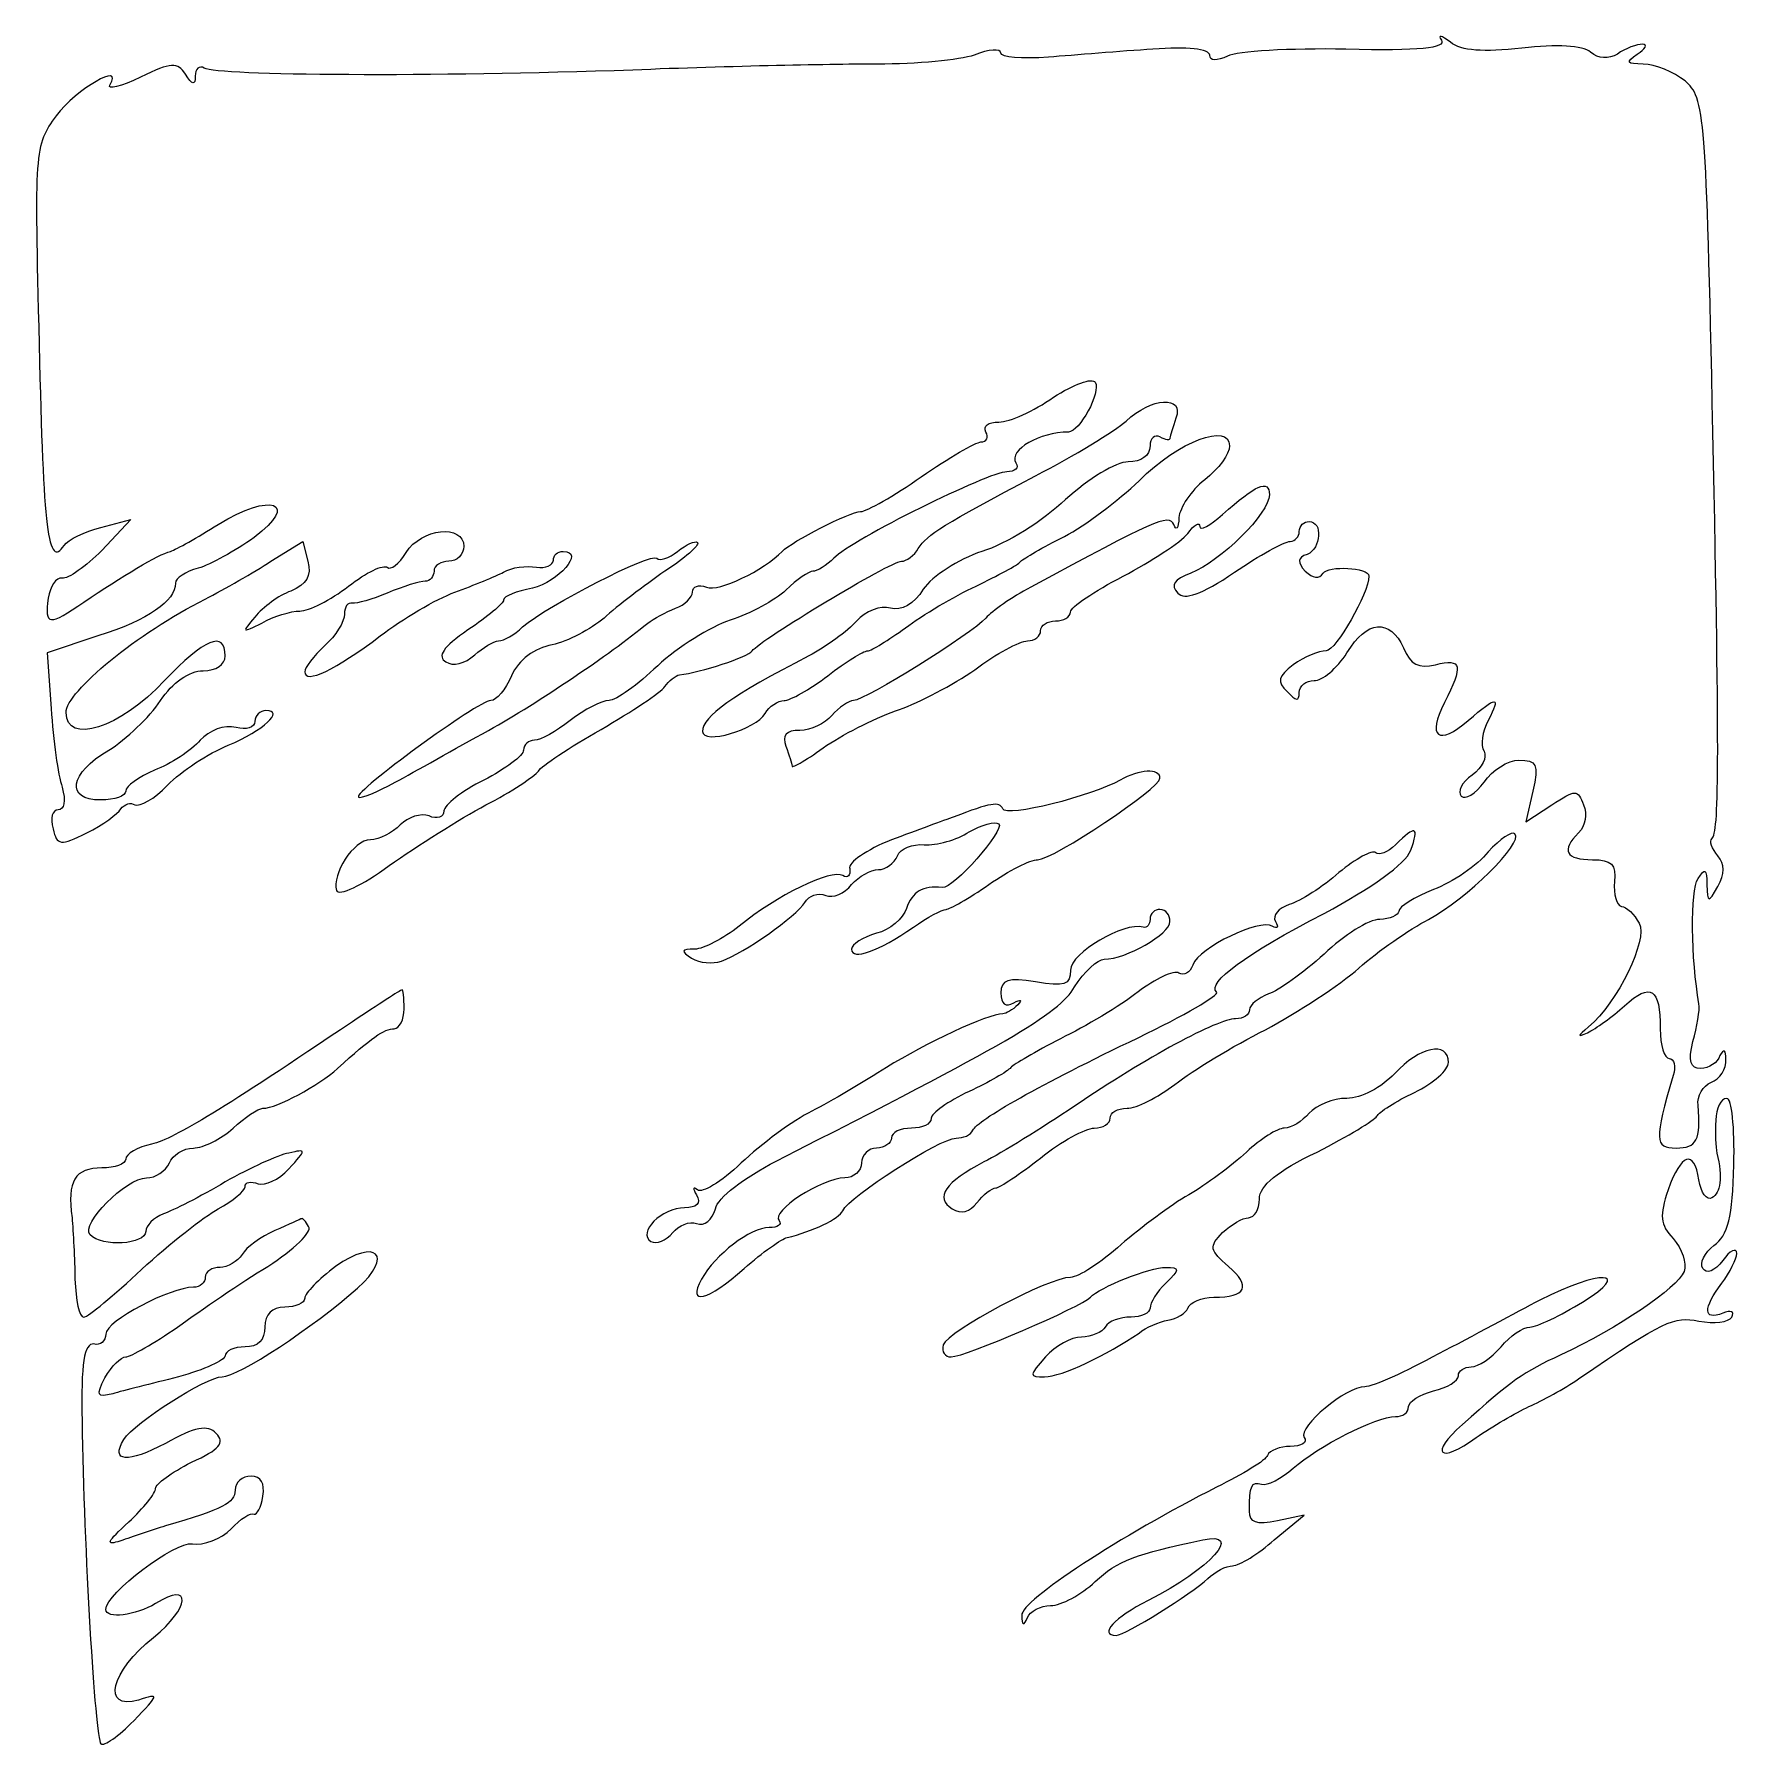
# Model space of a CAD drawing. Extents: x 0 to 69.4, y 0 to 30.3.
# Drawn here: x 52.203 to 55.175, y 8.312 to 11.301 of the extents above; entities that cross this region are included whole.
import ezdxf

# ---------------------------------------------------------------- set-up
doc = ezdxf.new("R2010")
doc.units = 0
doc.header["$MEASUREMENT"] = 0
doc.layers.get('0').update_dxf_attribs({"linetype": 'CONTINUOUS'})

msp = doc.modelspace()

# ---------------------------------------------------------------- linework, layer by layer
at = {"color": 0, "linetype": 'CONTINUOUS'}
for p, q in [((54.6592, 11.2904), (54.6592, 11.2904)), ((52.3192, 10.4398), (52.3713, 10.4537)), ((52.3713, 10.4537), (52.321, 10.3998)), ((52.616, 10.3808), (52.6715, 10.4155)), ((52.6715, 10.4155), (52.6803, 10.3808)), ((52.314, 10.2505), (52.2254, 10.221)), ((52.2254, 10.221), (52.2324, 10.1239)), ((54.0985, 9.99886), (54.0985, 9.99886)), ((54.8189, 9.97976), (54.8067, 9.92594)), ((54.8067, 9.92594), (54.8518, 9.95546)), ((54.5793, 9.88601), (54.5793, 9.88601)), ((54.7408, 9.87386), (54.7408, 9.87386)), ((54.1506, 9.75581), (54.1506, 9.75581)), ((52.7583, 9.57704), (52.7583, 9.57704)), ((54.5776, 9.48676), (54.5776, 9.48676)), ((55.1383, 9.40517), (55.1383, 9.40517)), ((52.6229, 9.21251), (52.6229, 9.21251)), ((54.831, 9.09099), (54.831, 9.09099)), ((54.3675, 8.67264), (54.4196, 8.71604)), ((54.4196, 8.71604), (54.3728, 8.70562))]:
    msp.add_line(p, q, dxfattribs=at)
for points in [[(54.6749, 11.2869), (54.6592, 11.299), (54.6522, 11.3008), (54.6592, 11.2904)], [(53.8901, 11.2678), (53.8901, 11.2765), (53.8693, 11.2747), (53.8433, 11.2643)], [(54.1557, 11.2747), (54.1001, 11.2713), (54.0186, 11.2643), (53.9735, 11.2608)], [(54.2547, 11.2643), (54.2547, 11.2747), (54.2147, 11.2799), (54.1557, 11.2747)], [(54.4925, 11.2747), (54.3953, 11.2765), (54.3015, 11.2713), (54.286, 11.2626)], [(54.6592, 11.2904), (54.6679, 11.2765), (54.621, 11.2713), (54.4925, 11.2747)], [(54.7997, 11.2765), (54.7321, 11.2695), (54.6939, 11.2713), (54.6749, 11.2869)], [(54.9196, 11.2695), (54.9057, 11.2817), (54.8606, 11.2834), (54.7997, 11.2765)], [(55.0099, 11.2834), (55.0011, 11.2834), (54.9803, 11.2765), (54.9664, 11.2661)], [(55.0011, 11.2661), (55.015, 11.2747), (55.0203, 11.2834), (55.0099, 11.2834)], [(52.3349, 11.2122), (52.3608, 11.2539), (52.2758, 11.2053), (52.2411, 11.1584)], [(52.4667, 11.2313), (52.4528, 11.2522), (52.4424, 11.2522), (52.3886, 11.2261)], [(52.4997, 11.2418), (52.491, 11.247), (52.484, 11.24), (52.484, 11.2279)], [(53.2479, 11.2383), (52.9007, 11.2261), (52.5222, 11.2279), (52.4997, 11.2418)], [(53.6749, 11.2487), (53.6072, 11.2487), (53.4144, 11.2452), (53.2479, 11.2383)], [(53.8433, 11.2643), (53.819, 11.2556), (53.7426, 11.2487), (53.6749, 11.2487)], [(53.9735, 11.2608), (53.9265, 11.2574), (53.8901, 11.2608), (53.8901, 11.2678)], [(54.286, 11.2626), (54.2668, 11.2539), (54.2547, 11.2539), (54.2547, 11.2643)], [(54.9664, 11.2661), (54.9508, 11.2574), (54.9335, 11.2574), (54.9196, 11.2695)], [(55.0115, 11.2487), (54.9821, 11.2487), (54.9803, 11.2522), (55.0011, 11.2661)], [(55.0844, 11.2192), (55.0654, 11.2348), (55.0324, 11.2487), (55.0115, 11.2487)], [(52.3886, 11.2261), (52.3539, 11.2088), (52.3296, 11.2036), (52.3349, 11.2122)], [(52.484, 11.2279), (52.484, 11.2105), (52.4789, 11.2122), (52.4667, 11.2313)], [(55.1331, 10.6064), (55.121, 11.1654), (55.1192, 11.1897), (55.0844, 11.2192)], [(52.2411, 11.1584), (52.2029, 11.1064), (52.2029, 11.0977), (52.2115, 10.7592)], [(52.2115, 10.7592), (52.2185, 10.4311), (52.2272, 10.3669), (52.255, 10.4085)], [(53.9821, 10.6672), (54.0168, 10.6897), (54.0499, 10.7019), (54.055, 10.6932)], [(54.055, 10.6932), (54.0654, 10.6758), (54.0272, 10.6064), (54.0082, 10.6064)], [(53.8867, 10.6238), (53.9057, 10.6238), (53.9474, 10.6429), (53.9821, 10.6672)], [(54.1089, 10.6255), (54.1522, 10.6672), (54.2112, 10.6706), (54.1957, 10.6308)], [(53.864, 10.6064), (53.8589, 10.6169), (53.8675, 10.6238), (53.8867, 10.6238)], [(53.9508, 10.5301), (54.0186, 10.5648), (54.0881, 10.6082), (54.1089, 10.6255)], [(54.1314, 10.5214), (54.2008, 10.5908), (54.2894, 10.6238), (54.2894, 10.5821)], [(54.1957, 10.6308), (54.1904, 10.6151), (54.1853, 10.5995), (54.1853, 10.596)], [(53.7513, 10.5283), (53.7982, 10.5613), (53.8468, 10.5891), (53.8554, 10.5891)], [(53.8554, 10.5891), (53.8658, 10.5891), (53.8693, 10.5978), (53.864, 10.6064)], [(54.0082, 10.6064), (53.9578, 10.6064), (53.904, 10.5752), (53.9161, 10.5526)], [(54.1506, 10.5821), (54.1506, 10.5648), (54.1349, 10.5544), (54.1124, 10.5544)], [(54.1679, 10.5978), (54.1592, 10.603), (54.1506, 10.596), (54.1506, 10.5821)], [(54.1853, 10.596), (54.1853, 10.5908), (54.1783, 10.5926), (54.1679, 10.5978)], [(54.2894, 10.5821), (54.2894, 10.5683), (54.2703, 10.5422), (54.246, 10.5231)], [(55.1314, 9.89643), (55.1435, 9.91032), (55.1453, 10.0093), (55.1331, 10.6064)], [(53.9161, 10.5526), (53.9231, 10.5439), (53.9144, 10.537), (53.9006, 10.537)], [(54.1124, 10.5544), (54.0915, 10.5544), (54.0429, 10.5248), (54.0029, 10.4884)], [(53.9006, 10.537), (53.8693, 10.537), (53.6297, 10.4189), (53.5985, 10.386)], [(53.6454, 10.4676), (53.6558, 10.4676), (53.7044, 10.4953), (53.7513, 10.5283)], [(53.7461, 10.4033), (53.7617, 10.4276), (53.7894, 10.445), (53.9508, 10.5301)], [(54.246, 10.5231), (54.2217, 10.504), (54.2026, 10.4745), (54.2008, 10.4571)], [(54.2772, 10.4623), (54.3346, 10.5144), (54.3589, 10.5248), (54.3589, 10.4971)], [(52.524, 10.445), (52.616, 10.5023), (52.6681, 10.4832), (52.5865, 10.4224)], [(54.0013, 10.4242), (54.0376, 10.4433), (54.095, 10.4867), (54.1314, 10.5214)], [(54.3589, 10.4971), (54.3589, 10.4641), (54.2737, 10.3808), (54.2217, 10.3599)], [(53.5082, 10.3981), (53.5256, 10.4155), (53.6263, 10.4676), (53.6454, 10.4676)], [(54.0029, 10.4884), (53.9647, 10.4519), (53.8987, 10.4103), (53.8571, 10.3981)], [(54.1922, 10.445), (54.1835, 10.4641), (54.1575, 10.4519), (53.9422, 10.3356)], [(52.255, 10.4085), (52.2619, 10.4189), (52.2914, 10.4328), (52.3192, 10.4398)], [(52.4407, 10.3981), (52.4511, 10.4016), (52.4875, 10.4224), (52.524, 10.445)], [(52.8521, 10.3964), (52.8782, 10.438), (52.9528, 10.4467), (52.9528, 10.4068)], [(54.2008, 10.4571), (54.2008, 10.438), (54.1957, 10.4328), (54.1922, 10.445)], [(54.2165, 10.4294), (54.2269, 10.445), (54.2374, 10.4502), (54.2374, 10.4415)], [(54.2374, 10.4415), (54.2374, 10.4328), (54.2547, 10.4433), (54.2772, 10.4623)], [(54.3953, 10.4155), (54.404, 10.4155), (54.411, 10.4242), (54.411, 10.4328)], [(54.411, 10.4328), (54.411, 10.4433), (54.4196, 10.4502), (54.4283, 10.4502)], [(54.4283, 10.4502), (54.4526, 10.4502), (54.4492, 10.4033), (54.4249, 10.3929)], [(52.5865, 10.4224), (52.5535, 10.3981), (52.5101, 10.3755), (52.4893, 10.3686)], [(52.9528, 10.4068), (52.9528, 10.3929), (52.9406, 10.3808), (52.9267, 10.3808)], [(53.3607, 10.4137), (53.3642, 10.4085), (53.3382, 10.386), (53.3035, 10.3634)], [(53.326, 10.3981), (53.3417, 10.4103), (53.3556, 10.4172), (53.3607, 10.4137)], [(53.7165, 10.3808), (53.7253, 10.3808), (53.7392, 10.3912), (53.7461, 10.4033)], [(53.9249, 10.3808), (53.93, 10.386), (53.9631, 10.4051), (54.0013, 10.4242)], [(54.1036, 10.3547), (54.1522, 10.3808), (54.2043, 10.4137), (54.2165, 10.4294)], [(54.2981, 10.3617), (54.3415, 10.3912), (54.3849, 10.4155), (54.3953, 10.4155)], [(52.321, 10.3998), (52.2932, 10.3721), (52.2619, 10.3495), (52.2515, 10.3512)], [(52.2897, 10.3096), (52.3557, 10.3547), (52.4199, 10.3929), (52.4407, 10.3981)], [(52.5014, 10.3148), (52.5344, 10.3321), (52.5865, 10.3617), (52.616, 10.3808)], [(52.6803, 10.3808), (52.6872, 10.3547), (52.6785, 10.3408), (52.6507, 10.3287)], [(52.7514, 10.3373), (52.7826, 10.3617), (52.8122, 10.3755), (52.8192, 10.3703)], [(52.8192, 10.3703), (52.8243, 10.3651), (52.84, 10.3755), (52.8521, 10.3964)], [(52.9267, 10.3808), (52.9128, 10.3808), (52.9007, 10.3738), (52.9007, 10.3634)], [(53.0222, 10.3617), (53.0361, 10.3703), (53.0621, 10.3738), (53.0794, 10.3703)], [(53.0551, 10.2662), (53.1003, 10.3044), (53.2792, 10.3964), (53.2896, 10.386)], [(53.1264, 10.3981), (53.1646, 10.3981), (53.1176, 10.3443), (53.0725, 10.3339)], [(53.0794, 10.3703), (53.0951, 10.3686), (53.109, 10.3738), (53.109, 10.3825)], [(53.109, 10.3825), (53.109, 10.3912), (53.116, 10.3981), (53.1264, 10.3981)], [(53.2896, 10.386), (53.2947, 10.3808), (53.3104, 10.386), (53.326, 10.3981)], [(53.3763, 10.3356), (53.3971, 10.3269), (53.4769, 10.3651), (53.5082, 10.3981)], [(53.4561, 10.2245), (53.47, 10.2436), (53.6975, 10.3808), (53.7165, 10.3808)], [(53.5985, 10.386), (53.5864, 10.3738), (53.569, 10.3634), (53.5621, 10.3634)], [(53.8571, 10.3981), (53.8156, 10.3842), (53.7704, 10.3547), (53.7547, 10.3321)], [(53.8468, 10.3373), (53.8849, 10.3564), (53.9196, 10.3738), (53.9249, 10.3808)], [(54.4249, 10.3929), (54.4075, 10.3877), (54.4075, 10.379), (54.4214, 10.3634)], [(54.4526, 10.3599), (54.4612, 10.3738), (54.5325, 10.3703), (54.5325, 10.3547)], [(52.2515, 10.3512), (52.2411, 10.353), (52.2307, 10.3373), (52.2272, 10.3165)], [(52.4893, 10.3686), (52.4667, 10.3634), (52.4493, 10.3512), (52.4493, 10.3426)], [(52.8851, 10.346), (52.8764, 10.346), (52.8469, 10.3373), (52.8192, 10.3252)], [(52.9007, 10.3634), (52.9007, 10.3547), (52.8938, 10.346), (52.8851, 10.346)], [(52.9371, 10.3269), (52.9701, 10.3391), (53.0083, 10.3547), (53.0222, 10.3617)], [(53.3035, 10.3634), (53.2688, 10.3391), (53.2201, 10.3026), (53.1975, 10.2818)], [(53.5621, 10.3634), (53.5551, 10.3634), (53.5343, 10.3495), (53.5151, 10.3304)], [(54.0117, 10.2922), (54.0117, 10.3009), (54.0533, 10.3287), (54.1036, 10.3547)], [(54.2217, 10.3599), (54.1922, 10.3495), (54.1853, 10.3391), (54.1992, 10.3252)], [(54.1992, 10.3252), (54.2112, 10.313), (54.239, 10.3217), (54.2981, 10.3617)], [(54.4214, 10.3634), (54.4353, 10.3512), (54.4457, 10.3495), (54.4526, 10.3599)], [(54.5325, 10.3547), (54.5325, 10.3252), (54.4751, 10.2245), (54.4578, 10.2245)], [(52.2272, 10.3165), (52.2203, 10.2679), (52.2289, 10.2679), (52.2897, 10.3096)], [(52.2585, 10.1169), (52.2585, 10.1534), (52.3835, 10.2558), (52.5014, 10.3148)], [(52.4493, 10.3426), (52.4493, 10.3113), (52.4025, 10.2783), (52.314, 10.2505)], [(52.6507, 10.3287), (52.6299, 10.3217), (52.6021, 10.3009), (52.5882, 10.2835)], [(52.6664, 10.2939), (52.6819, 10.2939), (52.7201, 10.313), (52.7514, 10.3373)], [(52.8192, 10.3252), (52.7931, 10.3148), (52.7653, 10.3061), (52.7583, 10.3078)], [(52.8069, 10.2505), (52.8451, 10.2801), (52.9042, 10.3148), (52.9371, 10.3269)], [(53.0222, 10.313), (53.0222, 10.3078), (52.9944, 10.2835), (52.9597, 10.261)], [(53.0725, 10.3339), (53.0447, 10.3287), (53.0222, 10.32), (53.0222, 10.313)], [(53.3225, 10.2992), (53.3382, 10.3044), (53.3521, 10.3183), (53.3521, 10.3269)], [(53.3521, 10.3269), (53.3521, 10.3373), (53.3625, 10.3408), (53.3763, 10.3356)], [(53.5151, 10.3304), (53.4961, 10.313), (53.4526, 10.2887), (53.4179, 10.2783)], [(53.7547, 10.3321), (53.7392, 10.3061), (53.7165, 10.2939), (53.6975, 10.2992)], [(53.7235, 10.2644), (53.7531, 10.287), (53.8086, 10.32), (53.8468, 10.3373)], [(53.9422, 10.3356), (53.9092, 10.3183), (53.8744, 10.2939), (53.864, 10.2818)], [(52.5882, 10.2835), (52.5639, 10.2558), (52.5657, 10.2558), (52.6004, 10.2731)], [(52.6004, 10.2731), (52.6213, 10.2853), (52.6507, 10.2939), (52.6664, 10.2939)], [(52.7444, 10.2887), (52.7444, 10.2748), (52.7289, 10.2505), (52.7097, 10.2332)], [(52.7583, 10.3078), (52.7497, 10.3096), (52.7444, 10.3009), (52.7444, 10.2887)], [(53.2739, 10.2731), (53.2843, 10.2801), (53.3051, 10.2922), (53.3225, 10.2992)], [(53.6975, 10.2992), (53.6801, 10.3044), (53.654, 10.2939), (53.6385, 10.2766)], [(53.9856, 10.2766), (53.9994, 10.2766), (54.0117, 10.2835), (54.0117, 10.2922)], [(52.5361, 10.2158), (52.5361, 10.261), (52.4997, 10.2453), (52.4303, 10.1725)], [(52.9597, 10.261), (52.9162, 10.2314), (52.9058, 10.2141), (52.9215, 10.2054)], [(52.9961, 10.0857), (53.0847, 10.136), (53.2044, 10.2158), (53.2739, 10.2731)], [(53.0135, 10.2419), (53.0222, 10.2419), (53.0412, 10.2523), (53.0551, 10.2662)], [(53.1975, 10.2818), (53.175, 10.2627), (53.1333, 10.2401), (53.1072, 10.2349)], [(53.4179, 10.2783), (53.3832, 10.2662), (53.326, 10.2314), (53.2912, 10.1985)], [(53.6385, 10.2766), (53.6228, 10.2592), (53.5846, 10.2314), (53.5551, 10.2158)], [(53.864, 10.2818), (53.8399, 10.254), (53.6524, 10.1378), (53.6332, 10.1378)], [(53.6575, 10.2245), (53.6644, 10.2245), (53.694, 10.2436), (53.7235, 10.2644)], [(53.9369, 10.2419), (53.9492, 10.2419), (53.9596, 10.2505), (53.9596, 10.2592)], [(53.9596, 10.2592), (53.9596, 10.2696), (53.9717, 10.2766), (53.9856, 10.2766)], [(54.4943, 10.221), (54.529, 10.2783), (54.5689, 10.2818), (54.5932, 10.2297)], [(52.675, 10.188), (52.675, 10.1655), (52.7289, 10.1915), (52.8069, 10.2505)], [(52.7097, 10.2332), (52.6907, 10.2158), (52.675, 10.195), (52.675, 10.188)], [(52.9718, 10.2176), (52.9857, 10.2297), (53.0049, 10.2419), (53.0135, 10.2419)], [(53.1072, 10.2349), (53.076, 10.2297), (53.0482, 10.2089), (53.0361, 10.1811)], [(53.3294, 10.1828), (53.366, 10.1863), (53.4492, 10.2141), (53.4561, 10.2245)], [(53.5881, 10.1811), (53.6193, 10.2054), (53.6506, 10.2245), (53.6575, 10.2245)], [(53.845, 10.1915), (53.8814, 10.2193), (53.9231, 10.2419), (53.9369, 10.2419)], [(54.4578, 10.2245), (54.4457, 10.2245), (54.4196, 10.2141), (54.4006, 10.2002)], [(54.5932, 10.2297), (54.6054, 10.2002), (54.6193, 10.1933), (54.6487, 10.2002)], [(52.4979, 10.1898), (52.5206, 10.1898), (52.5361, 10.2002), (52.5361, 10.2158)], [(52.9215, 10.2054), (52.9336, 10.1967), (52.9544, 10.2019), (52.9718, 10.2176)], [(53.2912, 10.1985), (53.2565, 10.1655), (53.2183, 10.1378), (53.2063, 10.1378)], [(53.5551, 10.2158), (53.4214, 10.1464), (53.3694, 10.11), (53.3694, 10.0839)], [(54.4006, 10.2002), (54.3744, 10.1794), (54.371, 10.1707), (54.3901, 10.1534)], [(54.4369, 10.1725), (54.4508, 10.1725), (54.4769, 10.1933), (54.4943, 10.221)], [(54.6487, 10.2002), (54.6957, 10.2123), (54.6974, 10.1985), (54.6644, 10.1343)], [(52.4303, 10.1725), (52.3522, 10.0891), (52.2585, 10.0596), (52.2585, 10.1169)], [(52.4233, 10.1378), (52.4442, 10.169), (52.4736, 10.1898), (52.4979, 10.1898)], [(53.0361, 10.1811), (53.0257, 10.1568), (53.01, 10.1378), (52.9996, 10.1378)], [(53.3035, 10.1621), (53.3104, 10.1725), (53.3225, 10.1811), (53.3294, 10.1828)], [(53.5117, 10.1378), (53.5221, 10.1378), (53.5568, 10.1568), (53.5881, 10.1811)], [(53.7131, 10.1221), (53.7478, 10.1343), (53.8068, 10.1655), (53.845, 10.1915)], [(54.411, 10.1516), (54.411, 10.1638), (54.4231, 10.1725), (54.4369, 10.1725)], [(52.3331, 10.0509), (52.3626, 10.07), (52.4043, 10.1082), (52.4233, 10.1378)], [(52.9996, 10.1378), (52.9787, 10.1378), (52.7601, 9.97803), (52.7688, 9.96935)], [(53.2063, 10.1378), (53.194, 10.1378), (53.1628, 10.1221), (53.1385, 10.103)], [(53.1924, 10.0874), (53.2461, 10.1187), (53.2965, 10.1516), (53.3035, 10.1621)], [(53.4787, 10.1152), (53.4857, 10.1273), (53.5013, 10.1378), (53.5117, 10.1378)], [(53.6332, 10.1378), (53.6246, 10.1378), (53.6072, 10.1256), (53.595, 10.1117)], [(54.3901, 10.1534), (54.4057, 10.136), (54.411, 10.136), (54.411, 10.1516)], [(54.6644, 10.1343), (54.6332, 10.0735), (54.654, 10.0579), (54.7061, 10.103)], [(54.7061, 10.103), (54.7564, 10.1464), (54.7633, 10.1464), (54.7408, 10.103)], [(52.2324, 10.1239), (52.2358, 10.0683), (52.2446, 10.0075), (52.2515, 9.98671)], [(52.5414, 10.0596), (52.6039, 10.0857), (52.6403, 10.1204), (52.6074, 10.1204)], [(52.6074, 10.1204), (52.5969, 10.1204), (52.5882, 10.1117), (52.5882, 10.1013)], [(53.3694, 10.0839), (53.3694, 10.0596), (53.4631, 10.0874), (53.4787, 10.1152)], [(53.595, 10.1117), (53.5829, 10.0978), (53.5586, 10.0857), (53.5394, 10.0857)], [(53.5864, 10.0596), (53.6211, 10.0822), (53.6767, 10.11), (53.7131, 10.1221)], [(52.5553, 10.0909), (52.5344, 10.0961), (52.5083, 10.0857), (52.4928, 10.0683)], [(52.5882, 10.1013), (52.5882, 10.0909), (52.5726, 10.0857), (52.5553, 10.0909)], [(52.8331, 9.99539), (52.866, 10.0128), (52.9389, 10.0544), (52.9961, 10.0857)], [(53.1385, 10.103), (53.1142, 10.0839), (53.0864, 10.0683), (53.076, 10.0683)], [(53.0829, 10.0145), (53.0882, 10.0232), (53.1368, 10.0562), (53.1924, 10.0874)], [(53.5394, 10.0857), (53.5151, 10.0857), (53.5082, 10.077), (53.5151, 10.0579)], [(54.7408, 10.103), (54.7304, 10.0839), (54.7269, 10.0596), (54.7339, 10.0492)], [(52.3192, 9.96414), (52.2567, 9.96414), (52.2636, 10.011), (52.3331, 10.0509)], [(52.4928, 10.0683), (52.4771, 10.0509), (52.4407, 10.0266), (52.4129, 10.0162)], [(52.4354, 9.99018), (52.4597, 10.0145), (52.5067, 10.0457), (52.5414, 10.0596)], [(53.0569, 10.0509), (53.0569, 10.0423), (53.0257, 10.018), (52.9875, 9.99886)], [(53.076, 10.0683), (53.0656, 10.0683), (53.0569, 10.0614), (53.0569, 10.0509)], [(53.5151, 10.0579), (53.5204, 10.0423), (53.5256, 10.0284), (53.5256, 10.0232)], [(53.5256, 10.0232), (53.5256, 10.0197), (53.5533, 10.0353), (53.5864, 10.0596)], [(54.7339, 10.0492), (54.739, 10.0388), (54.7304, 10.0214), (54.7131, 10.0075)], [(52.4129, 10.0162), (52.3851, 10.0041), (52.3626, 9.98844), (52.3626, 9.97976)], [(52.991, 9.95546), (53.0361, 9.97803), (53.076, 10.0058), (53.0829, 10.0145)], [(54.1679, 10.0023), (54.1679, 10.0197), (54.1314, 10.018), (54.0985, 9.99886)], [(54.7339, 9.99539), (54.7478, 10.0162), (54.7756, 10.0336), (54.7946, 10.0336)], [(54.7946, 10.0336), (54.8258, 10.0336), (54.8293, 10.0266), (54.8189, 9.97976)], [(52.2515, 9.98671), (52.2585, 9.9624), (52.255, 9.94678), (52.2446, 9.94678)], [(52.3782, 9.95546), (52.3869, 9.95199), (52.4129, 9.96588), (52.4354, 9.99018)], [(52.7688, 9.96935), (52.7722, 9.96588), (52.8018, 9.97803), (52.8331, 9.99539)], [(52.9875, 9.99886), (52.9493, 9.97976), (52.9181, 9.95546), (52.9181, 9.94504)], [(54.0985, 9.99886), (54.0499, 9.97108), (53.8987, 9.93289), (53.8936, 9.94851)], [(53.9543, 9.85997), (53.9821, 9.85997), (54.1679, 9.98497), (54.1679, 10.0023)], [(54.7131, 10.0075), (54.6939, 9.99539), (54.6869, 9.97803), (54.6939, 9.97108)], [(54.6939, 9.97108), (54.7008, 9.96414), (54.7182, 9.97456), (54.7339, 9.99539)], [(52.3626, 9.97976), (52.3626, 9.97108), (52.3435, 9.96414), (52.3192, 9.96414)], [(52.3539, 9.94851), (52.3608, 9.95719), (52.3713, 9.96067), (52.3782, 9.95546)], [(52.8226, 9.84956), (52.8713, 9.88428), (52.9458, 9.93115), (52.991, 9.95546)], [(53.8936, 9.94851), (53.8883, 9.9624), (53.871, 9.95893), (53.8086, 9.93463)], [(54.8518, 9.95546), (54.8935, 9.98324), (54.8969, 9.98324), (54.9074, 9.95546)], [(54.9074, 9.95546), (54.9143, 9.93983), (54.9108, 9.919), (54.8987, 9.90685)], [(52.2446, 9.94678), (52.2342, 9.94678), (52.2307, 9.93289), (52.2358, 9.91379)], [(52.2949, 9.90685), (52.3226, 9.92074), (52.3488, 9.93983), (52.3539, 9.94851)], [(52.8921, 9.93636), (52.8782, 9.94157), (52.8556, 9.93463), (52.8417, 9.92074)], [(52.9181, 9.94504), (52.9181, 9.93463), (52.9058, 9.92942), (52.8921, 9.93636)], [(53.8086, 9.93463), (53.7912, 9.92942), (53.7426, 9.91032), (53.6992, 9.89469)], [(53.8346, 9.90858), (53.8571, 9.92074), (53.8797, 9.92768), (53.8867, 9.92247)], [(52.2358, 9.91379), (52.2428, 9.88428), (52.2481, 9.88428), (52.2949, 9.90685)], [(52.7896, 9.89469), (52.7601, 9.89469), (52.7219, 9.83393), (52.7306, 9.80615)], [(52.8417, 9.92074), (52.8278, 9.90685), (52.8053, 9.89469), (52.7896, 9.89469)], [(53.6992, 9.89469), (53.6558, 9.87733), (53.6228, 9.85476), (53.6263, 9.84435)], [(53.7565, 9.88601), (53.7774, 9.88428), (53.8138, 9.89469), (53.8346, 9.90858)], [(53.8867, 9.92247), (53.8971, 9.91206), (53.8068, 9.80789), (53.7878, 9.81136)], [(54.6054, 9.8756), (54.621, 9.919), (54.614, 9.92074), (54.5793, 9.88601)], [(54.6367, 9.75581), (54.7026, 9.79053), (54.8032, 9.88949), (54.7876, 9.90511)], [(54.7876, 9.90511), (54.7825, 9.91032), (54.7617, 9.89643), (54.7408, 9.87386)], [(54.8987, 9.90685), (54.8675, 9.8756), (54.8761, 9.85997), (54.9231, 9.85997)], [(55.1418, 9.86692), (55.1314, 9.87907), (55.1261, 9.89296), (55.1314, 9.89643)], [(53.6767, 9.84261), (53.6888, 9.84261), (53.7044, 9.85303), (53.7096, 9.86692)], [(53.7096, 9.86692), (53.7149, 9.87907), (53.7357, 9.88775), (53.7565, 9.88601)], [(54.4543, 9.76622), (54.536, 9.80963), (54.5967, 9.85303), (54.6054, 9.8756)], [(54.5446, 9.87213), (54.5376, 9.87733), (54.5099, 9.86171), (54.4804, 9.8374)], [(54.5793, 9.88601), (54.5654, 9.87213), (54.5499, 9.86692), (54.5446, 9.87213)], [(54.7408, 9.87386), (54.7217, 9.84956), (54.6783, 9.82004), (54.6453, 9.80789)], [(55.1418, 9.8131), (55.1539, 9.83567), (55.1539, 9.85129), (55.1418, 9.86692)], [(52.7306, 9.80615), (52.734, 9.79574), (52.7757, 9.81483), (52.8226, 9.84956)], [(53.6142, 9.83219), (53.595, 9.84435), (53.4978, 9.79747), (53.4336, 9.74365)], [(53.6263, 9.84435), (53.6281, 9.83219), (53.6228, 9.82699), (53.6142, 9.83219)], [(53.6297, 9.81657), (53.6419, 9.83046), (53.6628, 9.84261), (53.6767, 9.84261)], [(53.8693, 9.81657), (53.904, 9.84088), (53.9422, 9.85997), (53.9543, 9.85997)], [(54.4804, 9.8374), (54.4526, 9.8131), (54.4126, 9.78706), (54.3936, 9.78185)], [(54.9231, 9.85997), (54.956, 9.85997), (54.9647, 9.85129), (54.9612, 9.82178)], [(55.1071, 9.82699), (55.1192, 9.84608), (55.1226, 9.84435), (55.1226, 9.81657)], [(53.5846, 9.79747), (53.5968, 9.79226), (53.6176, 9.80094), (53.6297, 9.81657)], [(53.7878, 9.81136), (53.7531, 9.81483), (53.7357, 9.80442), (53.7253, 9.7749)], [(53.7947, 9.77317), (53.7999, 9.77317), (53.8346, 9.79226), (53.8693, 9.81657)], [(54.6453, 9.80789), (54.6124, 9.794), (54.5846, 9.77838), (54.5846, 9.76969)], [(54.9612, 9.82178), (54.9594, 9.79921), (54.9647, 9.78011), (54.9733, 9.77838)], [(55.1088, 9.60829), (55.0949, 9.68642), (55.0932, 9.80615), (55.1071, 9.82699)], [(55.1226, 9.81657), (55.1244, 9.78358), (55.1244, 9.78358), (55.1418, 9.8131)], [(53.4024, 9.68294), (53.4422, 9.69683), (53.5325, 9.76101), (53.5482, 9.78532)], [(53.5482, 9.78532), (53.5551, 9.79747), (53.5707, 9.80268), (53.5846, 9.79747)], [(54.3936, 9.78185), (54.3744, 9.7749), (54.364, 9.76275), (54.3693, 9.75233)], [(54.9733, 9.77838), (54.9821, 9.77838), (54.996, 9.76449), (55.0046, 9.74886)], [(53.7253, 9.7749), (53.72, 9.75754), (53.6957, 9.73671), (53.6732, 9.7315)], [(53.7374, 9.74192), (53.7617, 9.75928), (53.7878, 9.77317), (53.7947, 9.77317)], [(54.1383, 9.74192), (54.1054, 9.75233), (54.0117, 9.69683), (54.0117, 9.66732)], [(54.0707, 9.68642), (54.1089, 9.68642), (54.1853, 9.72976), (54.1853, 9.75233)], [(54.1506, 9.75581), (54.1506, 9.74713), (54.1453, 9.74018), (54.1383, 9.74192)], [(54.1679, 9.77317), (54.1592, 9.77317), (54.1506, 9.76622), (54.1506, 9.75581)], [(54.1853, 9.75233), (54.1853, 9.76275), (54.1783, 9.77317), (54.1679, 9.77317)], [(54.364, 9.74365), (54.3415, 9.75754), (54.2374, 9.70719), (54.2251, 9.676)], [(54.2668, 9.62913), (54.2494, 9.64475), (54.3172, 9.6951), (54.4543, 9.76622)], [(54.3693, 9.75233), (54.3763, 9.74192), (54.3728, 9.73844), (54.364, 9.74365)], [(54.5515, 9.75581), (54.5325, 9.75581), (54.489, 9.72803), (54.4543, 9.6951)], [(54.5151, 9.67079), (54.5481, 9.70031), (54.6036, 9.73844), (54.6367, 9.75581)], [(54.5846, 9.76969), (54.5846, 9.76275), (54.5689, 9.75581), (54.5515, 9.75581)], [(55.0046, 9.74886), (55.0203, 9.72108), (54.9664, 9.61003), (54.9161, 9.56836)], [(53.4336, 9.74365), (53.4058, 9.72282), (53.3711, 9.70378), (53.3556, 9.70378)], [(53.6297, 9.70378), (53.6297, 9.68294), (53.6767, 9.70031), (53.7374, 9.74192)], [(53.6732, 9.7315), (53.6489, 9.72456), (53.6297, 9.7124), (53.6297, 9.70378)], [(53.3556, 9.70378), (53.3313, 9.70378), (53.3313, 9.70031), (53.3503, 9.68815)], [(53.3503, 9.68815), (53.3642, 9.67947), (53.3867, 9.67774), (53.4024, 9.68294)], [(54.0186, 9.63781), (54.036, 9.66385), (54.0585, 9.68642), (54.0707, 9.68642)], [(54.4543, 9.6951), (54.4179, 9.66211), (54.3744, 9.63086), (54.3571, 9.62565)], [(54.0117, 9.66732), (54.0117, 9.64128), (54.0013, 9.63781), (53.9508, 9.64649)], [(54.2008, 9.66211), (54.1922, 9.66732), (54.1592, 9.65169), (54.1297, 9.62913)], [(54.2251, 9.676), (54.22, 9.66211), (54.2096, 9.6569), (54.2008, 9.66211)], [(54.3519, 9.56315), (54.4075, 9.59267), (54.4821, 9.64128), (54.5151, 9.67079)], [(52.8451, 9.6326), (52.8417, 9.6326), (52.8035, 9.60656), (52.7583, 9.57704)], [(52.8486, 9.59961), (52.8486, 9.61871), (52.8469, 9.63433), (52.8451, 9.6326)], [(53.4978, 9.33399), (53.8953, 9.53538), (53.9925, 9.59093), (54.0186, 9.63781)], [(53.9508, 9.64649), (53.9022, 9.65517), (53.8901, 9.64996), (53.8901, 9.62739)], [(53.8901, 9.62739), (53.8901, 9.60829), (53.8987, 9.60135), (53.9126, 9.61003)], [(54.1297, 9.62913), (54.0985, 9.60482), (54.0376, 9.56836), (53.9943, 9.54753)], [(54.1297, 9.54926), (54.2096, 9.58746), (54.2721, 9.62392), (54.2668, 9.62913)], [(54.3571, 9.62565), (54.3397, 9.61871), (54.3242, 9.60656), (54.3242, 9.59788)], [(54.9786, 9.60482), (55.0254, 9.64649), (55.0411, 9.63607), (55.0411, 9.56489)], [(52.8313, 9.56489), (52.84, 9.56489), (52.8486, 9.58051), (52.8486, 9.59961)], [(53.9196, 9.60656), (53.911, 9.59788), (53.8987, 9.59093), (53.8936, 9.59093)], [(53.9126, 9.61003), (53.9249, 9.61697), (53.9283, 9.61524), (53.9196, 9.60656)], [(54.3242, 9.59788), (54.3242, 9.58919), (54.3138, 9.58225), (54.2999, 9.58225)], [(54.9143, 9.55794), (54.9282, 9.56489), (54.9578, 9.58572), (54.9786, 9.60482)], [(55.0983, 9.54232), (55.1053, 9.56836), (55.1106, 9.59788), (55.1088, 9.60829)], [(52.7583, 9.57704), (52.5344, 9.426), (52.4493, 9.37392), (52.4078, 9.3635)], [(53.8936, 9.59093), (53.8675, 9.59093), (53.7565, 9.53885), (53.6906, 9.49718)], [(54.2999, 9.58225), (54.2686, 9.58225), (54.1436, 9.51454), (54.0186, 9.42947)], [(54.9161, 9.56836), (54.8969, 9.551), (54.8953, 9.54926), (54.9143, 9.55794)], [(52.7324, 9.49544), (52.7914, 9.54926), (52.8139, 9.56489), (52.8313, 9.56489)], [(53.8415, 9.38781), (53.8485, 9.40517), (53.9596, 9.46767), (54.1297, 9.54926)], [(53.9943, 9.54753), (53.9508, 9.52496), (53.9126, 9.50239), (53.9075, 9.49718)], [(54.1939, 9.46767), (54.2251, 9.49197), (54.2964, 9.53538), (54.3519, 9.56315)], [(54.6714, 9.50586), (54.6714, 9.54406), (54.621, 9.53364), (54.5776, 9.48676)], [(55.0411, 9.56489), (55.0411, 9.53538), (55.0481, 9.51281), (55.0567, 9.51281)], [(55.1122, 9.49544), (55.0932, 9.49544), (55.0897, 9.5076), (55.0983, 9.54232)], [(55.0567, 9.51281), (55.0654, 9.51281), (55.0689, 9.49892), (55.0636, 9.48329)], [(55.1453, 9.51801), (55.1418, 9.50586), (55.1261, 9.49544), (55.1122, 9.49544)], [(55.1296, 9.47114), (55.1453, 9.47635), (55.1574, 9.49544), (55.1557, 9.51107)], [(55.1557, 9.51107), (55.1557, 9.52843), (55.1522, 9.53017), (55.1453, 9.51801)], [(52.6021, 9.426), (52.6264, 9.426), (52.6993, 9.46593), (52.7324, 9.49544)], [(53.6906, 9.49718), (53.6524, 9.47288), (53.5933, 9.43815), (53.5603, 9.42079)], [(53.9075, 9.49718), (53.9022, 9.49024), (53.8693, 9.47114), (53.8346, 9.45551)], [(54.5776, 9.48676), (54.555, 9.46246), (54.5186, 9.44336), (54.4943, 9.44336)], [(54.6124, 9.45378), (54.6453, 9.4694), (54.6714, 9.49371), (54.6714, 9.50586)], [(55.0636, 9.48329), (55.0307, 9.37044), (55.0307, 9.35656), (55.0689, 9.35656)], [(53.8346, 9.45551), (53.7982, 9.43815), (53.7686, 9.41732), (53.7686, 9.40864)], [(54.1106, 9.426), (54.1263, 9.426), (54.1644, 9.4451), (54.1939, 9.46767)], [(54.5464, 9.41211), (54.5499, 9.41906), (54.5793, 9.43815), (54.6124, 9.45378)], [(55.1071, 9.43121), (55.1053, 9.44683), (55.1157, 9.46593), (55.1296, 9.47114)], [(52.55, 9.39128), (52.5708, 9.41038), (52.5935, 9.426), (52.6021, 9.426)], [(53.5603, 9.42079), (53.5274, 9.40517), (53.4718, 9.3635), (53.4371, 9.33051)], [(54.0186, 9.42947), (53.9612, 9.39128), (53.8918, 9.34788), (53.8606, 9.33225)], [(54.0811, 9.40864), (54.0811, 9.41906), (54.0932, 9.426), (54.1106, 9.426)], [(54.4283, 9.41732), (54.4161, 9.40343), (54.3971, 9.39128), (54.3849, 9.39128)], [(54.4943, 9.44336), (54.47, 9.44336), (54.4404, 9.43121), (54.4283, 9.41732)], [(55.0689, 9.35656), (55.1053, 9.35656), (55.1122, 9.37044), (55.1071, 9.43121)], [(55.1574, 9.44336), (55.1469, 9.44336), (55.1383, 9.426), (55.1383, 9.40517)], [(55.1696, 9.32704), (55.1713, 9.39301), (55.1661, 9.44336), (55.1574, 9.44336)], [(52.4806, 9.35656), (52.4979, 9.35656), (52.5292, 9.37218), (52.55, 9.39128)], [(53.7339, 9.39128), (53.7149, 9.39128), (53.6992, 9.38433), (53.6992, 9.37392)], [(53.7686, 9.40864), (53.7686, 9.39822), (53.7531, 9.39128), (53.7339, 9.39128)], [(53.8121, 9.37392), (53.8242, 9.37392), (53.8381, 9.37913), (53.8415, 9.38781)], [(53.9596, 9.33919), (53.996, 9.36871), (54.0376, 9.39128), (54.0533, 9.39128)], [(54.0533, 9.39128), (54.0689, 9.39128), (54.0811, 9.39996), (54.0811, 9.40864)], [(54.3849, 9.39128), (54.3728, 9.39128), (54.3432, 9.37218), (54.3189, 9.34961)], [(54.4422, 9.34961), (54.496, 9.37739), (54.5429, 9.40517), (54.5464, 9.41211)], [(55.1383, 9.40517), (55.1365, 9.3826), (55.1383, 9.35829), (55.14, 9.34788)], [(52.4078, 9.3635), (52.3835, 9.35829), (52.3626, 9.34614), (52.3626, 9.33746)], [(52.4389, 9.33051), (52.4442, 9.3444), (52.4632, 9.35656), (52.4806, 9.35656)], [(53.6142, 9.24718), (53.6246, 9.27149), (53.7843, 9.37392), (53.8121, 9.37392)], [(53.6732, 9.35656), (53.6593, 9.35656), (53.6471, 9.3444), (53.6471, 9.33051)], [(53.6992, 9.37392), (53.6992, 9.36524), (53.6871, 9.35656), (53.6732, 9.35656)], [(52.3626, 9.33746), (52.3626, 9.32878), (52.3435, 9.32183), (52.321, 9.32183)], [(52.399, 9.30447), (52.4147, 9.30447), (52.4319, 9.31663), (52.4389, 9.33051)], [(52.6472, 9.34788), (52.6282, 9.3444), (52.5796, 9.32183), (52.5361, 9.29753)], [(52.6472, 9.3201), (52.6785, 9.35482), (52.6785, 9.35482), (52.6472, 9.34788)], [(53.4371, 9.33051), (53.4024, 9.29753), (53.3676, 9.27669), (53.3607, 9.28364)], [(53.3919, 9.25065), (53.3954, 9.26975), (53.4422, 9.30447), (53.4978, 9.33399)], [(53.6471, 9.33051), (53.6471, 9.31663), (53.6332, 9.30447), (53.6176, 9.30447)], [(53.8606, 9.33225), (53.7929, 9.29753), (53.7739, 9.26975), (53.8051, 9.25065)], [(53.8814, 9.28711), (53.8883, 9.28711), (53.9231, 9.31142), (53.9596, 9.33919)], [(54.3189, 9.34961), (54.2929, 9.32531), (54.2478, 9.29232), (54.2182, 9.27496)], [(54.3415, 9.26801), (54.3415, 9.29058), (54.3728, 9.31663), (54.4422, 9.34961)], [(55.1088, 9.301), (55.1001, 9.35482), (55.0775, 9.34788), (55.055, 9.28364)], [(55.14, 9.34788), (55.1504, 9.30447), (55.1469, 9.27843), (55.1314, 9.26975)], [(55.1349, 9.18647), (55.1592, 9.20383), (55.1678, 9.23676), (55.1696, 9.32704)], [(52.321, 9.32183), (52.274, 9.32183), (52.2601, 9.29926), (52.2689, 9.23503)], [(52.3001, 9.20557), (52.2828, 9.22293), (52.3626, 9.30447), (52.399, 9.30447)], [(52.5361, 9.29753), (52.4928, 9.27149), (52.4442, 9.24718), (52.4286, 9.24197)], [(52.5708, 9.28885), (52.5708, 9.29753), (52.5813, 9.29926), (52.5935, 9.29406)], [(52.5935, 9.29406), (52.6056, 9.29058), (52.6299, 9.301), (52.6472, 9.3201)], [(53.6176, 9.30447), (53.5776, 9.30447), (53.4874, 9.24544), (53.5031, 9.22988)], [(55.1314, 9.26975), (55.1226, 9.26454), (55.1122, 9.27843), (55.1088, 9.301)], [(52.524, 9.25065), (52.55, 9.26454), (52.5708, 9.2819), (52.5708, 9.28885)], [(53.359, 9.27496), (53.3676, 9.25933), (53.359, 9.25239), (53.3382, 9.25239)], [(53.3607, 9.28364), (53.3521, 9.29058), (53.3521, 9.28538), (53.359, 9.27496)], [(53.8485, 9.26107), (53.8589, 9.27496), (53.8744, 9.28711), (53.8814, 9.28711)], [(54.2182, 9.27496), (54.1869, 9.2576), (54.1349, 9.21772), (54.1001, 9.18821)], [(54.3224, 9.23503), (54.3328, 9.23503), (54.3415, 9.24892), (54.3415, 9.26801)], [(55.055, 9.28364), (55.0393, 9.2385), (55.0411, 9.22293), (55.0636, 9.19863)], [(52.3904, 9.14481), (52.4389, 9.18994), (52.4997, 9.23676), (52.524, 9.25065)], [(52.4286, 9.24197), (52.4113, 9.23503), (52.3974, 9.22119), (52.3974, 9.21078)], [(53.3382, 9.25239), (53.2982, 9.25239), (53.2549, 9.20904), (53.2792, 9.19342)], [(53.359, 9.22467), (53.3729, 9.21946), (53.3867, 9.23156), (53.3919, 9.25065)], [(53.5169, 9.20036), (53.5603, 9.21078), (53.6089, 9.23329), (53.6142, 9.24718)], [(53.8051, 9.25065), (53.8207, 9.24024), (53.8364, 9.24544), (53.8485, 9.26107)], [(52.2689, 9.23503), (52.2706, 9.21078), (52.274, 9.16217), (52.274, 9.12744)], [(52.3974, 9.21078), (52.3974, 9.18821), (52.321, 9.183), (52.3001, 9.20557)], [(52.6229, 9.21251), (52.5986, 9.2021), (52.5726, 9.183), (52.5657, 9.17085)], [(52.6108, 9.15001), (52.656, 9.17953), (52.6889, 9.21078), (52.6819, 9.21946)], [(52.6699, 9.23329), (52.6681, 9.23329), (52.6472, 9.22293), (52.6229, 9.21251)], [(52.6819, 9.21946), (52.6768, 9.22814), (52.6715, 9.23503), (52.6699, 9.23329)], [(53.2792, 9.19342), (53.2896, 9.18821), (53.3051, 9.19515), (53.3174, 9.20904)], [(53.3174, 9.20904), (53.3278, 9.22119), (53.3468, 9.22988), (53.359, 9.22467)], [(53.4857, 9.21772), (53.4526, 9.21772), (53.3919, 9.17085), (53.3676, 9.12744)], [(53.5031, 9.22988), (53.5082, 9.22293), (53.5013, 9.21772), (53.4857, 9.21772)], [(54.2876, 9.15001), (54.2547, 9.17779), (54.2529, 9.18474), (54.2772, 9.20904)], [(54.2772, 9.20904), (54.2929, 9.22293), (54.3119, 9.23503), (54.3224, 9.23503)], [(52.7671, 9.11182), (52.8313, 9.16911), (52.8, 9.20036), (52.7289, 9.15001)], [(53.4422, 9.14654), (53.4735, 9.17432), (53.5082, 9.19863), (53.5169, 9.20036)], [(54.1001, 9.18821), (54.0654, 9.15696), (54.0256, 9.13092), (54.0117, 9.13092)], [(55.0636, 9.19863), (55.0793, 9.18126), (55.0879, 9.15522), (55.0828, 9.14133)], [(55.1157, 9.14654), (55.1088, 9.15522), (55.1192, 9.17432), (55.1349, 9.18647)], [(55.1747, 9.17258), (55.1747, 9.183), (55.1626, 9.17779), (55.1504, 9.16043)], [(52.4528, 9.04411), (52.4944, 9.07363), (52.5639, 9.12224), (52.6108, 9.15001)], [(52.5275, 9.14828), (52.5136, 9.14828), (52.5014, 9.14133), (52.5014, 9.13092)], [(52.5657, 9.17085), (52.5588, 9.15869), (52.5396, 9.14828), (52.5275, 9.14828)], [(52.7289, 9.15001), (52.6993, 9.12744), (52.675, 9.10314), (52.675, 9.09446)], [(54.0464, 9.09619), (54.0619, 9.11356), (54.1506, 9.14828), (54.1783, 9.14828)], [(54.1783, 9.14828), (54.2026, 9.14828), (54.2026, 9.14481), (54.1783, 9.1205)], [(54.2617, 9.09619), (54.3189, 9.09619), (54.3276, 9.11529), (54.2876, 9.15001)], [(55.1504, 9.16043), (55.1365, 9.14133), (55.121, 9.13613), (55.1157, 9.14654)], [(55.1487, 9.1205), (55.1626, 9.1396), (55.1747, 9.1639), (55.1747, 9.17258)], [(52.274, 9.12744), (52.2758, 9.09099), (52.281, 9.06147), (52.2897, 9.06147)], [(52.2897, 9.06147), (52.2967, 9.06147), (52.3418, 9.09967), (52.3904, 9.14481)], [(52.5014, 9.13092), (52.5014, 9.12224), (52.4928, 9.11356), (52.4806, 9.11356)], [(53.3676, 9.12744), (53.3417, 9.08057), (53.3781, 9.08925), (53.4422, 9.14654)], [(54.0117, 9.13092), (53.9735, 9.13092), (53.7982, 9.03717), (53.7894, 9.01286)], [(54.1783, 9.1205), (54.1626, 9.10661), (54.1506, 9.08578), (54.1506, 9.0771)], [(54.9057, 9.08751), (54.9942, 9.14307), (54.9369, 9.14481), (54.831, 9.09099)], [(55.0828, 9.14133), (55.0706, 9.11182), (54.9682, 9.04238), (54.8675, 8.9955)], [(55.1504, 9.06842), (55.1157, 9.05453), (55.1157, 9.0771), (55.1487, 9.1205)], [(52.4806, 9.11356), (52.4407, 9.11356), (52.3279, 9.05453), (52.3279, 9.03196)], [(52.531, 8.95731), (52.5588, 8.95731), (52.6907, 9.04411), (52.7671, 9.11182)], [(52.675, 9.09446), (52.675, 9.08578), (52.6594, 9.07883), (52.6403, 9.07883)], [(53.8033, 8.99203), (53.8276, 8.99203), (54.0325, 9.08057), (54.0464, 9.09619)], [(54.2165, 9.0771), (54.22, 9.08751), (54.2408, 9.09619), (54.2617, 9.09619)], [(54.831, 9.09099), (54.7911, 9.07015), (54.7112, 9.02675), (54.654, 8.99724)], [(54.8136, 9.04411), (54.8258, 9.04411), (54.8675, 9.06494), (54.9057, 9.08751)], [(52.6403, 9.07883), (52.6178, 9.07883), (52.6056, 9.06668), (52.6056, 9.04411)], [(54.1175, 9.06147), (54.0985, 9.06147), (54.0776, 9.05453), (54.0724, 9.04411)], [(54.1506, 9.0771), (54.1506, 9.06842), (54.1349, 9.06147), (54.1175, 9.06147)], [(54.1818, 9.05626), (54.1974, 9.058), (54.2131, 9.06842), (54.2165, 9.0771)], [(54.8987, 8.95383), (55.0497, 9.05626), (55.0636, 9.06321), (55.1088, 9.05453)], [(55.1088, 9.05453), (55.1349, 9.04932), (55.1608, 9.05279), (55.1661, 9.06147)], [(55.1661, 9.06147), (55.1713, 9.07189), (55.1643, 9.07363), (55.1504, 9.06842)], [(52.3279, 9.03196), (52.3279, 9.01981), (52.3175, 9.01113), (52.3071, 9.0146)], [(52.3626, 8.99203), (52.3713, 8.99203), (52.4129, 9.01633), (52.4528, 9.04411)], [(52.6056, 9.04411), (52.6056, 9.02154), (52.5935, 9.00939), (52.5708, 9.00939)], [(53.9665, 8.95731), (53.996, 8.95731), (54.0758, 8.9955), (54.1314, 9.03369)], [(54.0724, 9.04411), (54.0672, 9.03543), (54.0481, 9.02675), (54.0307, 9.02675)], [(54.1314, 9.03369), (54.1436, 9.04411), (54.1661, 9.05279), (54.1818, 9.05626)], [(54.7633, 9.00939), (54.779, 9.02849), (54.8015, 9.04411), (54.8136, 9.04411)], [(52.3071, 9.0146), (52.2897, 9.01633), (52.2844, 8.98161), (52.2863, 8.87918)], [(52.5708, 9.00939), (52.5518, 9.00939), (52.5361, 9.00244), (52.5361, 8.99376)], [(53.7894, 9.01286), (53.786, 9.00071), (53.7929, 8.99203), (53.8033, 8.99203)], [(54.0307, 9.02675), (54.0133, 9.02675), (53.9856, 9.01113), (53.9682, 8.99203)], [(54.7112, 8.97467), (54.7235, 8.97467), (54.746, 8.99029), (54.7633, 9.00939)], [(52.3261, 8.95557), (52.3383, 8.9764), (52.3539, 8.99203), (52.3626, 8.99203)], [(52.5361, 8.99376), (52.5361, 8.98682), (52.4997, 8.96946), (52.4546, 8.95731)], [(53.9682, 8.99203), (53.9388, 8.95904), (53.9388, 8.95731), (53.9665, 8.95731)], [(54.654, 8.99724), (54.5967, 8.96599), (54.5394, 8.93994), (54.5256, 8.93994)], [(54.6888, 8.95904), (54.6888, 8.96772), (54.6992, 8.97467), (54.7112, 8.97467)], [(54.8675, 8.9955), (54.8032, 8.96599), (54.7807, 8.95036), (54.6957, 8.87397)], [(52.34, 8.92779), (52.3122, 8.92085), (52.3106, 8.92432), (52.3261, 8.95557)], [(52.4546, 8.95731), (52.4078, 8.94515), (52.3574, 8.933), (52.34, 8.92779)], [(52.3592, 8.84793), (52.3782, 8.87744), (52.5032, 8.95731), (52.531, 8.95731)], [(54.5256, 8.93994), (54.4925, 8.93994), (54.4092, 8.8705), (54.4196, 8.8514)], [(54.6453, 8.933), (54.6696, 8.93821), (54.6888, 8.95036), (54.6888, 8.95904)], [(54.8119, 8.90522), (54.8344, 8.91564), (54.8744, 8.93647), (54.8987, 8.95383)], [(54.6019, 8.90522), (54.6019, 8.9139), (54.621, 8.92606), (54.6453, 8.933)], [(52.2863, 8.87918), (52.2897, 8.65875), (52.3088, 8.32715), (52.3192, 8.31674)], [(54.4006, 8.79758), (54.4439, 8.83578), (54.5446, 8.88786), (54.5793, 8.88786)], [(54.5793, 8.88786), (54.5915, 8.88786), (54.6019, 8.89481), (54.6019, 8.90522)], [(54.72, 8.8514), (54.7478, 8.8705), (54.7894, 8.89481), (54.8119, 8.90522)], [(52.5206, 8.85835), (52.5049, 8.87397), (52.484, 8.8705), (52.4319, 8.84099)], [(52.4771, 8.808), (52.5275, 8.83057), (52.5361, 8.84272), (52.5206, 8.85835)], [(54.4196, 8.8514), (54.4265, 8.84272), (54.4144, 8.83578), (54.3953, 8.83578)], [(54.6957, 8.87397), (54.6367, 8.82189), (54.6557, 8.80453), (54.72, 8.8514)], [(52.4319, 8.84099), (52.3661, 8.80626), (52.3349, 8.808), (52.3592, 8.84793)], [(54.3554, 8.82015), (54.3536, 8.81147), (54.3119, 8.78717), (54.2668, 8.7646)], [(54.3953, 8.83578), (54.3779, 8.83578), (54.3589, 8.82883), (54.3554, 8.82015)], [(52.4147, 8.76286), (52.4147, 8.76981), (52.4424, 8.79064), (52.4771, 8.808)], [(54.345, 8.76981), (54.3554, 8.76633), (54.3797, 8.78022), (54.4006, 8.79758)], [(52.3678, 8.70389), (52.3939, 8.72819), (52.4147, 8.75424), (52.4147, 8.76286)], [(52.5535, 8.75939), (52.5535, 8.73687), (52.5326, 8.72646), (52.4319, 8.69694)], [(52.5813, 8.78369), (52.5657, 8.78369), (52.5535, 8.77328), (52.5535, 8.75939)], [(52.6021, 8.74903), (52.6056, 8.77154), (52.5986, 8.78369), (52.5813, 8.78369)], [(54.2668, 8.7646), (54.1019, 8.68132), (53.9249, 8.56674), (53.9265, 8.54069)], [(54.3242, 8.72299), (54.3242, 8.76807), (54.3276, 8.77501), (54.345, 8.76981)], [(52.5865, 8.71778), (52.5917, 8.71604), (52.5986, 8.72819), (52.6021, 8.74903)], [(52.3539, 8.6709), (52.3261, 8.66222), (52.3296, 8.66917), (52.3678, 8.70389)], [(52.5465, 8.69174), (52.5622, 8.7091), (52.5813, 8.72125), (52.5865, 8.71778)], [(54.3728, 8.70562), (54.3362, 8.69868), (54.3242, 8.70215), (54.3242, 8.72299)], [(52.3279, 8.55111), (52.3279, 8.57889), (52.4493, 8.6709), (52.4789, 8.66569)], [(52.4319, 8.69694), (52.4078, 8.69), (52.3731, 8.67785), (52.3539, 8.6709)], [(52.4789, 8.66569), (52.4979, 8.66222), (52.5292, 8.67437), (52.5465, 8.69174)], [(54.055, 8.59972), (54.0932, 8.63618), (54.1263, 8.64833), (54.2425, 8.67264)], [(54.2425, 8.67264), (54.3154, 8.68826), (54.2564, 8.62229), (54.1471, 8.56674)], [(54.2946, 8.6275), (54.3068, 8.6275), (54.3397, 8.64833), (54.3675, 8.67264)], [(54.2513, 8.60493), (54.2633, 8.61708), (54.2842, 8.6275), (54.2946, 8.6275)], [(52.4113, 8.5025), (52.4754, 8.55458), (52.4789, 8.60146), (52.4147, 8.56153)], [(53.9769, 8.55806), (53.996, 8.55806), (54.0307, 8.57715), (54.055, 8.59972)], [(54.0915, 8.50597), (54.1071, 8.50597), (54.2235, 8.57889), (54.2513, 8.60493)], [(52.4147, 8.56153), (52.38, 8.54069), (52.3279, 8.53375), (52.3279, 8.55111)], [(53.9369, 8.53722), (53.9404, 8.54764), (53.9596, 8.55806), (53.9769, 8.55806)], [(54.1471, 8.56674), (54.0881, 8.53722), (54.0603, 8.50597), (54.0915, 8.50597)], [(53.9265, 8.54069), (53.9265, 8.52333), (53.93, 8.5216), (53.9369, 8.53722)], [(52.3851, 8.39312), (52.3192, 8.37403), (52.3365, 8.44347), (52.4113, 8.5025)], [(52.3765, 8.35667), (52.4217, 8.40354), (52.4217, 8.40528), (52.3851, 8.39312)], [(52.3192, 8.31674), (52.3244, 8.31153), (52.3504, 8.33062), (52.3765, 8.35667)]]:
    msp.add_open_spline(points, degree=3, dxfattribs=at)

doc.saveas('drawing.dxf')
